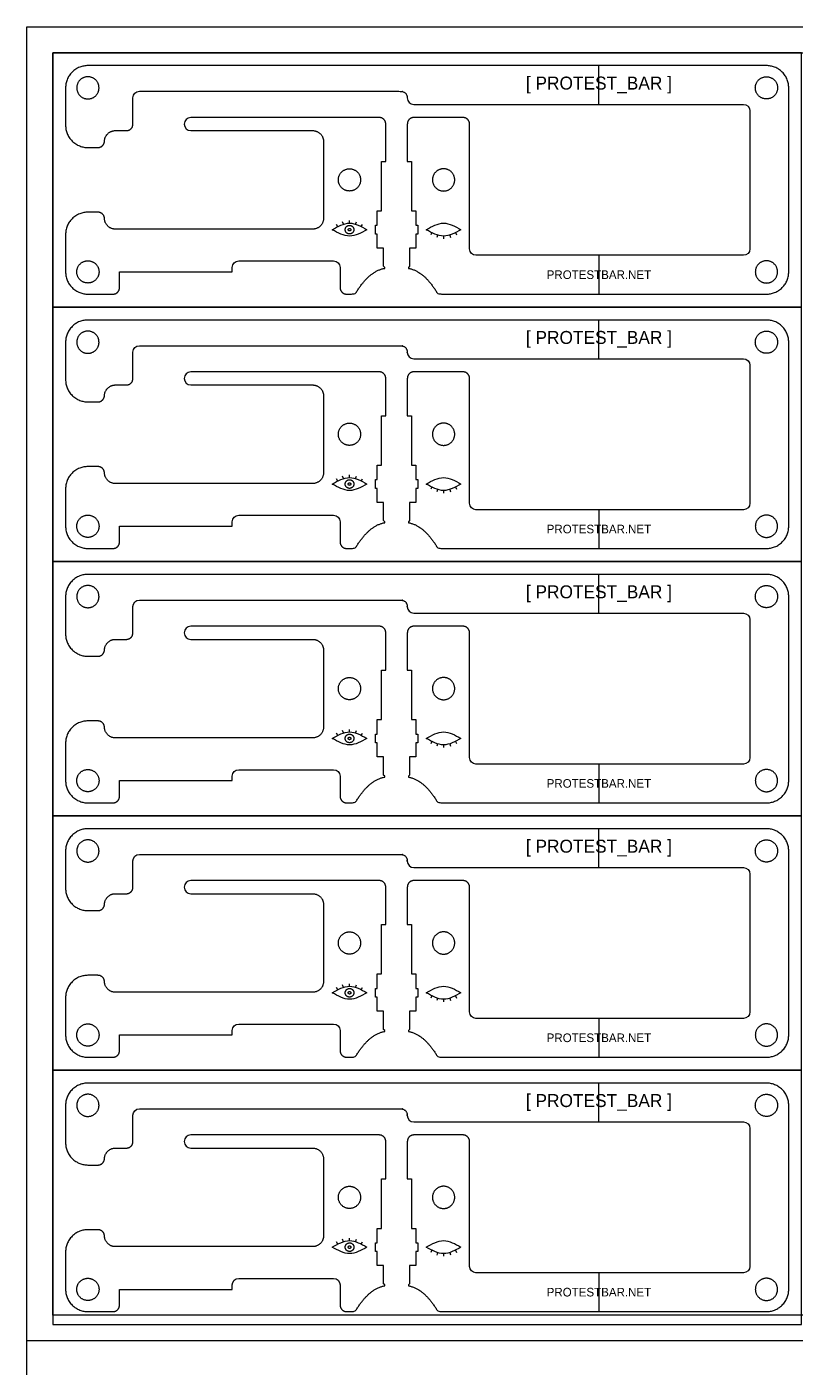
# Model space of a CAD drawing. Header units: millimetres. Extents: x 239 to 3341, y -97 to 676.
# Drawn here: x 2121.4 to 2299.5, y 201.9 to 512.8 of the extents above; entities that cross this region are included whole.
import ezdxf

# ---------------------------------------------------------------- set-up
doc = ezdxf.new("R2010")
doc.units = ezdxf.units.MM
doc.layers.add('Default', color=7, linetype='Continuous')
doc.layers.add('ESP', color=7, linetype='Continuous')

msp = doc.modelspace()

# ---------------------------------------------------------------- linework, layer by layer
at = {"color": 3}
for p, q in [((2193.44, 466.44), (2193.17, 466.97)), ((2194.76, 467.01), (2194.57, 467.57)), ((2196.17, 467.26), (2196.17, 467.85)), ((2197.58, 467.01), (2197.77, 467.58)), ((2198.91, 466.45), (2199.18, 466.98)), ((2215.26, 465.06), (2215, 464.53)), ((2216.59, 464.5), (2216.41, 463.93)), ((2218, 464.25), (2218, 463.66)), ((2219.41, 464.5), (2219.6, 463.94)), ((2220.74, 465.07), (2221.01, 464.54)), ((2193.44, 407.44), (2193.17, 407.97)), ((2194.76, 408.01), (2194.57, 408.57)), ((2196.17, 408.26), (2196.17, 408.85)), ((2197.58, 408.01), (2197.77, 408.58)), ((2198.91, 407.45), (2199.18, 407.98)), ((2215.26, 406.06), (2215, 405.53)), ((2216.59, 405.5), (2216.41, 404.93)), ((2218, 405.25), (2218, 404.66)), ((2219.41, 405.5), (2219.6, 404.94)), ((2220.74, 406.07), (2221.01, 405.54)), ((2193.44, 348.44), (2193.17, 348.97)), ((2194.76, 349.01), (2194.57, 349.57)), ((2196.17, 349.26), (2196.17, 349.85)), ((2197.58, 349.01), (2197.77, 349.58)), ((2198.91, 348.45), (2199.18, 348.98)), ((2215.26, 347.06), (2215, 346.53)), ((2216.59, 346.5), (2216.41, 345.93)), ((2218, 346.25), (2218, 345.66)), ((2219.41, 346.5), (2219.6, 345.94)), ((2220.74, 347.07), (2221.01, 346.54)), ((2193.44, 289.44), (2193.17, 289.97)), ((2194.76, 290.01), (2194.57, 290.57)), ((2196.17, 290.26), (2196.17, 290.85)), ((2197.58, 290.01), (2197.77, 290.58)), ((2198.91, 289.45), (2199.18, 289.98)), ((2215.26, 288.06), (2215, 287.53)), ((2216.59, 287.5), (2216.41, 286.93)), ((2218, 287.25), (2218, 286.66)), ((2219.41, 287.5), (2219.6, 286.94)), ((2220.74, 288.07), (2221.01, 287.54)), ((2193.44, 230.44), (2193.17, 230.97)), ((2194.76, 231.01), (2194.57, 231.57)), ((2196.17, 231.26), (2196.17, 231.85)), ((2197.58, 231.01), (2197.77, 231.58)), ((2198.91, 230.45), (2199.18, 230.98)), ((2215.26, 229.06), (2215, 228.53)), ((2216.59, 228.5), (2216.41, 227.93)), ((2218, 228.25), (2218, 227.66)), ((2219.41, 228.5), (2219.6, 227.94)), ((2220.74, 229.07), (2221.01, 228.54))]:
    msp.add_line(p, q, dxfattribs=at)
for points in [[(2192.17, 465.75), (2193.51, 466.51), (2196.18, 468.01), (2198.86, 466.51), (2200.2, 465.75)], [(2213.98, 465.75), (2215.32, 466.51), (2217.99, 468.01), (2220.67, 466.51), (2222, 465.75)], [(2200.2, 465.75), (2198.86, 465), (2196.18, 463.5), (2193.51, 465), (2192.17, 465.75)], [(2222, 465.75), (2220.67, 465), (2217.99, 463.5), (2215.32, 465), (2213.98, 465.75)], [(2192.17, 406.75), (2193.51, 407.51), (2196.18, 409.01), (2198.86, 407.51), (2200.2, 406.75)], [(2213.98, 406.75), (2215.32, 407.51), (2217.99, 409.01), (2220.67, 407.51), (2222, 406.75)], [(2200.2, 406.75), (2198.86, 406), (2196.18, 404.5), (2193.51, 406), (2192.17, 406.75)], [(2222, 406.75), (2220.67, 406), (2217.99, 404.5), (2215.32, 406), (2213.98, 406.75)], [(2192.17, 347.75), (2193.51, 348.51), (2196.18, 350.01), (2198.86, 348.51), (2200.2, 347.75)], [(2213.98, 347.75), (2215.32, 348.51), (2217.99, 350.01), (2220.67, 348.51), (2222, 347.75)], [(2200.2, 347.75), (2198.86, 347), (2196.18, 345.5), (2193.51, 347), (2192.17, 347.75)], [(2222, 347.75), (2220.67, 347), (2217.99, 345.5), (2215.32, 347), (2213.98, 347.75)], [(2192.17, 288.75), (2193.51, 289.51), (2196.18, 291.01), (2198.86, 289.51), (2200.2, 288.75)], [(2213.98, 288.75), (2215.32, 289.51), (2217.99, 291.01), (2220.67, 289.51), (2222, 288.75)], [(2200.2, 288.75), (2198.86, 288), (2196.18, 286.5), (2193.51, 288), (2192.17, 288.75)], [(2222, 288.75), (2220.67, 288), (2217.99, 286.5), (2215.32, 288), (2213.98, 288.75)], [(2192.17, 229.75), (2193.51, 230.51), (2196.18, 232.01), (2198.86, 230.51), (2200.2, 229.75)], [(2213.98, 229.75), (2215.32, 230.51), (2217.99, 232.01), (2220.67, 230.51), (2222, 229.75)], [(2200.2, 229.75), (2198.86, 229), (2196.18, 227.5), (2193.51, 229), (2192.17, 229.75)], [(2222, 229.75), (2220.67, 229), (2217.99, 227.5), (2215.32, 229), (2213.98, 229.75)]]:
    msp.add_open_spline(points, degree=3, dxfattribs=at)
for points, knots in [([(2197.18, 465.75), (2197.18, 466.75), (2196.18, 466.75), (2195.18, 466.75), (2195.18, 465.75), (2195.18, 464.75), (2196.18, 464.75), (2197.18, 464.75), (2197.18, 465.75)], [0, 0, 0, 1.570796, 1.570796, 3.141593, 3.141593, 4.712389, 4.712389, 6.283185, 6.283185, 6.283185]), ([(2196.48, 465.75), (2196.48, 466.05), (2196.18, 466.05), (2195.88, 466.05), (2195.88, 465.75), (2195.88, 465.45), (2196.18, 465.45), (2196.48, 465.45), (2196.48, 465.75)], [0, 0, 0, 0.471239, 0.471239, 0.942478, 0.942478, 1.413717, 1.413717, 1.884956, 1.884956, 1.884956]), ([(2197.18, 406.75), (2197.18, 407.75), (2196.18, 407.75), (2195.18, 407.75), (2195.18, 406.75), (2195.18, 405.75), (2196.18, 405.75), (2197.18, 405.75), (2197.18, 406.75)], [0, 0, 0, 1.570796, 1.570796, 3.141593, 3.141593, 4.712389, 4.712389, 6.283185, 6.283185, 6.283185]), ([(2196.48, 406.75), (2196.48, 407.05), (2196.18, 407.05), (2195.88, 407.05), (2195.88, 406.75), (2195.88, 406.45), (2196.18, 406.45), (2196.48, 406.45), (2196.48, 406.75)], [0, 0, 0, 0.471239, 0.471239, 0.942478, 0.942478, 1.413717, 1.413717, 1.884956, 1.884956, 1.884956]), ([(2197.18, 347.75), (2197.18, 348.75), (2196.18, 348.75), (2195.18, 348.75), (2195.18, 347.75), (2195.18, 346.75), (2196.18, 346.75), (2197.18, 346.75), (2197.18, 347.75)], [0, 0, 0, 1.570796, 1.570796, 3.141593, 3.141593, 4.712389, 4.712389, 6.283185, 6.283185, 6.283185]), ([(2196.48, 347.75), (2196.48, 348.05), (2196.18, 348.05), (2195.88, 348.05), (2195.88, 347.75), (2195.88, 347.45), (2196.18, 347.45), (2196.48, 347.45), (2196.48, 347.75)], [0, 0, 0, 0.471239, 0.471239, 0.942478, 0.942478, 1.413717, 1.413717, 1.884956, 1.884956, 1.884956]), ([(2197.18, 288.75), (2197.18, 289.75), (2196.18, 289.75), (2195.18, 289.75), (2195.18, 288.75), (2195.18, 287.75), (2196.18, 287.75), (2197.18, 287.75), (2197.18, 288.75)], [0, 0, 0, 1.570796, 1.570796, 3.141593, 3.141593, 4.712389, 4.712389, 6.283185, 6.283185, 6.283185]), ([(2196.48, 288.75), (2196.48, 289.05), (2196.18, 289.05), (2195.88, 289.05), (2195.88, 288.75), (2195.88, 288.45), (2196.18, 288.45), (2196.48, 288.45), (2196.48, 288.75)], [0, 0, 0, 0.471239, 0.471239, 0.942478, 0.942478, 1.413717, 1.413717, 1.884956, 1.884956, 1.884956]), ([(2197.18, 229.75), (2197.18, 230.75), (2196.18, 230.75), (2195.18, 230.75), (2195.18, 229.75), (2195.18, 228.75), (2196.18, 228.75), (2197.18, 228.75), (2197.18, 229.75)], [0, 0, 0, 1.570796, 1.570796, 3.141593, 3.141593, 4.712389, 4.712389, 6.283185, 6.283185, 6.283185]), ([(2196.48, 229.75), (2196.48, 230.05), (2196.18, 230.05), (2195.88, 230.05), (2195.88, 229.75), (2195.88, 229.45), (2196.18, 229.45), (2196.48, 229.45), (2196.48, 229.75)], [0, 0, 0, 0.471239, 0.471239, 0.942478, 0.942478, 1.413717, 1.413717, 1.884956, 1.884956, 1.884956])]:
    msp.add_rational_spline(points, [1, 0.707106781187, 1, 0.707106781187, 1, 0.707106781187, 1, 0.707106781187, 1], degree=2, knots=knots, dxfattribs=at)
at = {"layer": 'Default', "color": 5}
for p, q in [((2157.86, 490.27), (2157.86, 490.23)), ((2157.86, 431.27), (2157.86, 431.23)), ((2157.86, 372.27), (2157.86, 372.23)), ((2157.86, 313.27), (2157.86, 313.23)), ((2157.86, 254.27), (2157.86, 254.23))]:
    msp.add_line(p, q, dxfattribs=at)
at = {"layer": 'Default', "color": 1}
for points in [[(2132.94, 498.65), (2132.94, 501.22), (2135.52, 501.22), (2138.1, 501.22), (2138.1, 498.65), (2138.1, 496.07), (2135.52, 496.07), (2132.94, 496.07), (2132.94, 498.65)], [(2295.42, 498.65), (2295.42, 501.22), (2292.84, 501.22), (2290.26, 501.22), (2290.26, 498.65), (2290.26, 496.07), (2292.84, 496.07), (2295.42, 496.07), (2295.42, 498.65)], [(2193.59, 477.3), (2193.59, 474.72), (2196.17, 474.72), (2198.75, 474.72), (2198.75, 477.3), (2198.75, 479.88), (2196.17, 479.88), (2193.59, 479.88), (2193.59, 477.3)], [(2220.57, 477.3), (2220.57, 474.72), (2217.99, 474.72), (2215.41, 474.72), (2215.41, 477.3), (2215.41, 479.88), (2217.99, 479.88), (2220.57, 479.88), (2220.57, 477.3)], [(2132.94, 455.96), (2132.94, 453.38), (2135.52, 453.38), (2138.1, 453.38), (2138.1, 455.96), (2138.1, 458.54), (2135.52, 458.54), (2132.94, 458.54), (2132.94, 455.96)], [(2295.42, 455.96), (2295.42, 453.38), (2292.84, 453.38), (2290.26, 453.38), (2290.26, 455.96), (2290.26, 458.54), (2292.84, 458.54), (2295.42, 458.54), (2295.42, 455.96)], [(2132.94, 439.65), (2132.94, 442.22), (2135.52, 442.22), (2138.1, 442.22), (2138.1, 439.65), (2138.1, 437.07), (2135.52, 437.07), (2132.94, 437.07), (2132.94, 439.65)], [(2295.42, 439.65), (2295.42, 442.22), (2292.84, 442.22), (2290.26, 442.22), (2290.26, 439.65), (2290.26, 437.07), (2292.84, 437.07), (2295.42, 437.07), (2295.42, 439.65)], [(2193.59, 418.3), (2193.59, 415.72), (2196.17, 415.72), (2198.75, 415.72), (2198.75, 418.3), (2198.75, 420.88), (2196.17, 420.88), (2193.59, 420.88), (2193.59, 418.3)], [(2220.57, 418.3), (2220.57, 415.72), (2217.99, 415.72), (2215.41, 415.72), (2215.41, 418.3), (2215.41, 420.88), (2217.99, 420.88), (2220.57, 420.88), (2220.57, 418.3)], [(2132.94, 396.96), (2132.94, 394.38), (2135.52, 394.38), (2138.1, 394.38), (2138.1, 396.96), (2138.1, 399.54), (2135.52, 399.54), (2132.94, 399.54), (2132.94, 396.96)], [(2295.42, 396.96), (2295.42, 394.38), (2292.84, 394.38), (2290.26, 394.38), (2290.26, 396.96), (2290.26, 399.54), (2292.84, 399.54), (2295.42, 399.54), (2295.42, 396.96)], [(2132.94, 380.65), (2132.94, 383.22), (2135.52, 383.22), (2138.1, 383.22), (2138.1, 380.65), (2138.1, 378.07), (2135.52, 378.07), (2132.94, 378.07), (2132.94, 380.65)], [(2295.42, 380.65), (2295.42, 383.22), (2292.84, 383.22), (2290.26, 383.22), (2290.26, 380.65), (2290.26, 378.07), (2292.84, 378.07), (2295.42, 378.07), (2295.42, 380.65)], [(2193.59, 359.3), (2193.59, 356.72), (2196.17, 356.72), (2198.75, 356.72), (2198.75, 359.3), (2198.75, 361.88), (2196.17, 361.88), (2193.59, 361.88), (2193.59, 359.3)], [(2220.57, 359.3), (2220.57, 356.72), (2217.99, 356.72), (2215.41, 356.72), (2215.41, 359.3), (2215.41, 361.88), (2217.99, 361.88), (2220.57, 361.88), (2220.57, 359.3)], [(2132.94, 337.96), (2132.94, 335.38), (2135.52, 335.38), (2138.1, 335.38), (2138.1, 337.96), (2138.1, 340.54), (2135.52, 340.54), (2132.94, 340.54), (2132.94, 337.96)], [(2295.42, 337.96), (2295.42, 335.38), (2292.84, 335.38), (2290.26, 335.38), (2290.26, 337.96), (2290.26, 340.54), (2292.84, 340.54), (2295.42, 340.54), (2295.42, 337.96)], [(2132.94, 321.65), (2132.94, 324.22), (2135.52, 324.22), (2138.1, 324.22), (2138.1, 321.65), (2138.1, 319.07), (2135.52, 319.07), (2132.94, 319.07), (2132.94, 321.65)], [(2295.42, 321.65), (2295.42, 324.22), (2292.84, 324.22), (2290.26, 324.22), (2290.26, 321.65), (2290.26, 319.07), (2292.84, 319.07), (2295.42, 319.07), (2295.42, 321.65)], [(2193.59, 300.3), (2193.59, 297.72), (2196.17, 297.72), (2198.75, 297.72), (2198.75, 300.3), (2198.75, 302.88), (2196.17, 302.88), (2193.59, 302.88), (2193.59, 300.3)], [(2220.57, 300.3), (2220.57, 297.72), (2217.99, 297.72), (2215.41, 297.72), (2215.41, 300.3), (2215.41, 302.88), (2217.99, 302.88), (2220.57, 302.88), (2220.57, 300.3)], [(2132.94, 278.96), (2132.94, 276.38), (2135.52, 276.38), (2138.1, 276.38), (2138.1, 278.96), (2138.1, 281.54), (2135.52, 281.54), (2132.94, 281.54), (2132.94, 278.96)], [(2295.42, 278.96), (2295.42, 276.38), (2292.84, 276.38), (2290.26, 276.38), (2290.26, 278.96), (2290.26, 281.54), (2292.84, 281.54), (2295.42, 281.54), (2295.42, 278.96)], [(2132.94, 262.65), (2132.94, 265.22), (2135.52, 265.22), (2138.1, 265.22), (2138.1, 262.65), (2138.1, 260.07), (2135.52, 260.07), (2132.94, 260.07), (2132.94, 262.65)], [(2295.42, 262.65), (2295.42, 265.22), (2292.84, 265.22), (2290.26, 265.22), (2290.26, 262.65), (2290.26, 260.07), (2292.84, 260.07), (2295.42, 260.07), (2295.42, 262.65)], [(2193.59, 241.3), (2193.59, 238.72), (2196.17, 238.72), (2198.75, 238.72), (2198.75, 241.3), (2198.75, 243.88), (2196.17, 243.88), (2193.59, 243.88), (2193.59, 241.3)], [(2220.57, 241.3), (2220.57, 238.72), (2217.99, 238.72), (2215.41, 238.72), (2215.41, 241.3), (2215.41, 243.88), (2217.99, 243.88), (2220.57, 243.88), (2220.57, 241.3)], [(2132.94, 219.96), (2132.94, 217.38), (2135.52, 217.38), (2138.1, 217.38), (2138.1, 219.96), (2138.1, 222.54), (2135.52, 222.54), (2132.94, 222.54), (2132.94, 219.96)], [(2295.42, 219.96), (2295.42, 217.38), (2292.84, 217.38), (2290.26, 217.38), (2290.26, 219.96), (2290.26, 222.54), (2292.84, 222.54), (2295.42, 222.54), (2295.42, 219.96)]]:
    msp.add_rational_spline(points, [1, 0.707106781187, 1, 0.707106781187, 1, 0.707106781187, 1, 0.707106781187, 1], degree=2, knots=[0, 0, 0, 4.052164, 4.052164, 8.104327, 8.104327, 12.156491, 12.156491, 16.208655, 16.208655, 16.208655], dxfattribs=at)
at = {"layer": 'ESP'}
for p, q in [((2254, 494.8), (2254, 503.8)), ((2254, 459.8), (2254, 450.8)), ((2254, 435.8), (2254, 444.8)), ((2254, 400.8), (2254, 391.8)), ((2254, 376.8), (2254, 385.8)), ((2254, 341.8), (2254, 332.8)), ((2254, 317.8), (2254, 326.8)), ((2254, 282.8), (2254, 273.8)), ((2254, 258.8), (2254, 267.8)), ((2254, 223.8), (2254, 214.8))]:
    msp.add_line(p, q, dxfattribs=at)
at = {"layer": 'ESP', "color": 5}
for p, q in [((2130.36, 498.65), (2130.36, 489.96)), ((2298, 455.96), (2298, 498.65)), ((2222.5, 491.77), (2211.08, 491.77)), ((2190.16, 486.19), (2190.16, 468.41)), ((2135.52, 484.8), (2137.86, 484.8)), ((2137.86, 469.8), (2135.52, 469.8)), ((2130.36, 464.65), (2130.36, 455.96)), ((2187.62, 465.87), (2141.9, 465.87)), ((2135.52, 450.8), (2141.35, 450.8)), ((2195.5, 450.8), (2196.16, 450.8)), ((2130.36, 439.65), (2130.36, 430.96)), ((2298, 396.96), (2298, 439.65)), ((2222.5, 432.77), (2211.08, 432.77)), ((2190.16, 427.19), (2190.16, 409.41)), ((2135.52, 425.8), (2137.86, 425.8)), ((2137.86, 410.8), (2135.52, 410.8)), ((2130.36, 405.65), (2130.36, 396.96)), ((2187.62, 406.87), (2141.9, 406.87)), ((2135.52, 391.8), (2141.35, 391.8)), ((2195.5, 391.8), (2196.16, 391.8)), ((2130.36, 380.65), (2130.36, 371.96)), ((2298, 337.96), (2298, 380.65)), ((2222.5, 373.77), (2211.08, 373.77)), ((2190.16, 368.19), (2190.16, 350.41)), ((2135.52, 366.8), (2137.86, 366.8)), ((2137.86, 351.8), (2135.52, 351.8)), ((2130.36, 346.65), (2130.36, 337.96)), ((2187.62, 347.87), (2141.9, 347.87)), ((2135.52, 332.8), (2141.35, 332.8)), ((2195.5, 332.8), (2196.16, 332.8)), ((2130.36, 321.65), (2130.36, 312.96)), ((2298, 278.96), (2298, 321.65)), ((2222.5, 314.77), (2211.08, 314.77)), ((2135.52, 307.8), (2137.86, 307.8)), ((2190.16, 309.19), (2190.16, 291.41)), ((2137.86, 292.8), (2135.52, 292.8)), ((2130.36, 287.65), (2130.36, 278.96)), ((2187.62, 288.87), (2141.9, 288.87)), ((2135.52, 273.8), (2141.35, 273.8)), ((2195.5, 273.8), (2196.16, 273.8)), ((2130.36, 262.65), (2130.36, 253.96)), ((2298, 219.96), (2298, 262.65)), ((2222.5, 255.77), (2211.08, 255.77)), ((2135.52, 248.8), (2137.86, 248.8)), ((2190.16, 250.19), (2190.16, 232.41)), ((2137.86, 233.8), (2135.52, 233.8)), ((2130.36, 228.65), (2130.36, 219.96)), ((2187.62, 229.87), (2141.9, 229.87)), ((2135.52, 214.8), (2141.35, 214.8)), ((2195.5, 214.8), (2196.16, 214.8))]:
    msp.add_line(p, q, dxfattribs=at)
at = {"layer": 'ESP'}
for points in [[(2121.36, 512.8), (3340.56, 512.8), (3340.56, -96.8), (2121.36, -96.8)], [(2121.36, 512.8), (2730.96, 512.8), (2730.96, 208), (2121.36, 208)], [(2127.36, 506.8), (2724.96, 506.8), (2724.96, 214), (2127.36, 214)], [(2127.36, 447.8), (2301, 447.8), (2301, 506.8), (2127.36, 506.8)], [(2127.36, 388.8), (2301, 388.8), (2301, 447.8), (2127.36, 447.8)], [(2127.36, 329.8), (2301, 329.8), (2301, 388.8), (2127.36, 388.8)], [(2127.36, 270.8), (2301, 270.8), (2301, 329.8), (2127.36, 329.8)], [(2127.36, 211.8), (2301, 211.8), (2301, 270.8), (2127.36, 270.8)]]:
    msp.add_lwpolyline(points, close=True, dxfattribs=at)
at = {"layer": 'ESP', "color": 5}
for points in [[(2292.84, 503.8), (2254, 503.8), (2135.52, 503.8)], [(2145.96, 490.23), (2145.96, 493.3), (2145.96, 496.34)], [(2211.08, 494.8), (2224, 494.8), (2254, 494.8), (2287.5, 494.8)], [(2289, 493.3), (2289, 461.3)], [(2204.34, 456.78), (2204.34, 457), (2204.08, 457.26), (2204.08, 461.5), (2202.58, 461.5), (2202.58, 464.74), (2202.18, 464.74), (2202.18, 466.77), (2202.58, 466.77), (2202.58, 470.11), (2203.58, 470.11), (2203.58, 481.6), (2204.58, 481.6), (2204.58, 490.27)], [(2209.58, 490.27), (2209.58, 481.6), (2210.58, 481.6), (2210.58, 470.11), (2211.58, 470.11), (2211.58, 466.77), (2211.98, 466.77), (2211.98, 464.74), (2211.58, 464.74), (2211.58, 461.5), (2210.08, 461.5), (2210.08, 457.26), (2209.82, 457), (2209.82, 456.78)], [(2224, 461.3), (2224, 490.27)], [(2170.5, 458.5), (2192.5, 458.5)], [(2287.5, 459.8), (2254, 459.8), (2225.5, 459.8)], [(2142.85, 452.3), (2142.85, 452.71), (2142.85, 455.96), (2169, 455.96), (2169, 457)], [(2194, 457), (2194, 455.96), (2194, 453.11), (2194, 452.3)], [(2218, 450.8), (2254, 450.8), (2292.84, 450.8)], [(2292.84, 444.8), (2254, 444.8), (2135.52, 444.8)], [(2145.96, 431.23), (2145.96, 434.3), (2145.96, 437.34)], [(2211.08, 435.8), (2224, 435.8), (2254, 435.8), (2287.5, 435.8)], [(2289, 434.3), (2289, 402.3)], [(2204.34, 397.78), (2204.34, 398), (2204.08, 398.26), (2204.08, 402.5), (2202.58, 402.5), (2202.58, 405.74), (2202.18, 405.74), (2202.18, 407.77), (2202.58, 407.77), (2202.58, 411.11), (2203.58, 411.11), (2203.58, 422.6), (2204.58, 422.6), (2204.58, 431.27)], [(2209.58, 431.27), (2209.58, 422.6), (2210.58, 422.6), (2210.58, 411.11), (2211.58, 411.11), (2211.58, 407.77), (2211.98, 407.77), (2211.98, 405.74), (2211.58, 405.74), (2211.58, 402.5), (2210.08, 402.5), (2210.08, 398.26), (2209.82, 398), (2209.82, 397.78)], [(2224, 402.3), (2224, 431.27)], [(2142.85, 393.3), (2142.85, 393.71), (2142.85, 396.96), (2169, 396.96), (2169, 398)], [(2170.5, 399.5), (2192.5, 399.5)], [(2194, 398), (2194, 396.96), (2194, 394.11), (2194, 393.3)], [(2287.5, 400.8), (2254, 400.8), (2225.5, 400.8)], [(2218, 391.8), (2254, 391.8), (2292.84, 391.8)], [(2292.84, 385.8), (2254, 385.8), (2135.52, 385.8)], [(2145.96, 372.23), (2145.96, 375.3), (2145.96, 378.34)], [(2211.08, 376.8), (2224, 376.8), (2254, 376.8), (2287.5, 376.8)], [(2289, 375.3), (2289, 343.3)], [(2204.34, 338.78), (2204.34, 339), (2204.08, 339.26), (2204.08, 343.5), (2202.58, 343.5), (2202.58, 346.74), (2202.18, 346.74), (2202.18, 348.77), (2202.58, 348.77), (2202.58, 352.11), (2203.58, 352.11), (2203.58, 363.6), (2204.58, 363.6), (2204.58, 372.27)], [(2209.58, 372.27), (2209.58, 363.6), (2210.58, 363.6), (2210.58, 352.11), (2211.58, 352.11), (2211.58, 348.77), (2211.98, 348.77), (2211.98, 346.74), (2211.58, 346.74), (2211.58, 343.5), (2210.08, 343.5), (2210.08, 339.26), (2209.82, 339), (2209.82, 338.78)], [(2224, 343.3), (2224, 372.27)], [(2142.85, 334.3), (2142.85, 334.71), (2142.85, 337.96), (2169, 337.96), (2169, 339)], [(2170.5, 340.5), (2192.5, 340.5)], [(2194, 339), (2194, 337.96), (2194, 335.11), (2194, 334.3)], [(2287.5, 341.8), (2254, 341.8), (2225.5, 341.8)], [(2218, 332.8), (2254, 332.8), (2292.84, 332.8)], [(2292.84, 326.8), (2254, 326.8), (2135.52, 326.8)], [(2145.96, 313.23), (2145.96, 316.3), (2145.96, 319.34)], [(2211.08, 317.8), (2224, 317.8), (2254, 317.8), (2287.5, 317.8)], [(2289, 316.3), (2289, 284.3)], [(2204.34, 279.78), (2204.34, 280), (2204.08, 280.26), (2204.08, 284.5), (2202.58, 284.5), (2202.58, 287.74), (2202.18, 287.74), (2202.18, 289.77), (2202.58, 289.77), (2202.58, 293.11), (2203.58, 293.11), (2203.58, 304.6), (2204.58, 304.6), (2204.58, 313.27)], [(2209.58, 313.27), (2209.58, 304.6), (2210.58, 304.6), (2210.58, 293.11), (2211.58, 293.11), (2211.58, 289.77), (2211.98, 289.77), (2211.98, 287.74), (2211.58, 287.74), (2211.58, 284.5), (2210.08, 284.5), (2210.08, 280.26), (2209.82, 280), (2209.82, 279.78)], [(2224, 284.3), (2224, 313.27)], [(2142.85, 275.3), (2142.85, 275.71), (2142.85, 278.96), (2169, 278.96), (2169, 280)], [(2170.5, 281.5), (2192.5, 281.5)], [(2194, 280), (2194, 278.96), (2194, 276.11), (2194, 275.3)], [(2287.5, 282.8), (2254, 282.8), (2225.5, 282.8)], [(2218, 273.8), (2254, 273.8), (2292.84, 273.8)], [(2292.84, 267.8), (2254, 267.8), (2135.52, 267.8)], [(2145.96, 254.23), (2145.96, 257.3), (2145.96, 260.34)], [(2211.08, 258.8), (2224, 258.8), (2254, 258.8), (2287.5, 258.8)], [(2289, 257.3), (2289, 225.3)], [(2204.34, 220.78), (2204.34, 221), (2204.08, 221.26), (2204.08, 225.5), (2202.58, 225.5), (2202.58, 228.74), (2202.18, 228.74), (2202.18, 230.77), (2202.58, 230.77), (2202.58, 234.11), (2203.58, 234.11), (2203.58, 245.6), (2204.58, 245.6), (2204.58, 254.27)], [(2209.58, 254.27), (2209.58, 245.6), (2210.58, 245.6), (2210.58, 234.11), (2211.58, 234.11), (2211.58, 230.77), (2211.98, 230.77), (2211.98, 228.74), (2211.58, 228.74), (2211.58, 225.5), (2210.08, 225.5), (2210.08, 221.26), (2209.82, 221), (2209.82, 220.78)], [(2224, 225.3), (2224, 254.27)], [(2142.85, 216.3), (2142.85, 216.71), (2142.85, 219.96), (2169, 219.96), (2169, 221)], [(2170.5, 222.5), (2192.5, 222.5)], [(2194, 221), (2194, 219.96), (2194, 217.11), (2194, 216.3)], [(2287.5, 223.8), (2254, 223.8), (2225.5, 223.8)], [(2218, 214.8), (2254, 214.8), (2292.84, 214.8)]]:
    msp.add_lwpolyline(points, dxfattribs=at)
for points in [[(2209.58, 496.3), (2209.58, 496.34)], [(2209.58, 437.3), (2209.58, 437.34)], [(2209.58, 378.3), (2209.58, 378.34)], [(2209.58, 319.3), (2209.58, 319.34)], [(2209.58, 260.3), (2209.58, 260.34)]]:
    msp.add_lwpolyline(points, close=True, dxfattribs=at)
at = {"layer": 'ESP', "color": 5, "extrusion": (0, 0, -1)}
for centre, start, end in [((-2147.46, 496.34), 360, 90), ((-2287.5, 493.3), 90, 180), ((-2225.5, 461.3), 270, 0), ((-2287.5, 461.3), 180, 270), ((-2170.5, 457), 0, 90), ((-2192.5, 457), 90, 180), ((-2147.46, 437.34), 360, 90), ((-2287.5, 434.3), 90, 180), ((-2225.5, 402.3), 270, 0), ((-2287.5, 402.3), 180, 270), ((-2170.5, 398), 0, 90), ((-2192.5, 398), 90, 180), ((-2147.46, 378.34), 360, 90), ((-2287.5, 375.3), 90, 180), ((-2225.5, 343.3), 270, 0), ((-2287.5, 343.3), 180, 270), ((-2170.5, 339), 0, 90), ((-2192.5, 339), 90, 180), ((-2147.46, 319.34), 360, 90), ((-2287.5, 316.3), 90, 180), ((-2225.5, 284.3), 270, 0), ((-2287.5, 284.3), 180, 270), ((-2170.5, 280), 0, 90), ((-2192.5, 280), 90, 180), ((-2147.46, 260.34), 360, 90), ((-2287.5, 257.3), 90, 180), ((-2225.5, 225.3), 270, 0), ((-2287.5, 225.3), 180, 270), ((-2170.5, 221), 0, 90), ((-2192.5, 221), 90, 180)]:
    msp.add_arc(centre, 1.5, start, end, dxfattribs=at)
at = {"layer": 'ESP', "color": 5}
for centre, radius, start, end in [((2211.08, 496.3), 1.5, 180, 270), ((2159.36, 490.25), 1.52, 90, 270), ((2196.16, 461.26), 10.45, 270, 275.0479), ((2197, 451.76), 0.914, 275.0479, 328.5465), ((2217.16, 451.76), 0.914, 211.4535, 264.953), ((2218, 461.26), 10.45, 264.953, 270), ((2211.08, 437.3), 1.5, 180, 270), ((2159.36, 431.25), 1.52, 90, 270), ((2196.16, 402.26), 10.45, 270, 275.0479), ((2197, 392.76), 0.914, 275.0479, 328.5465), ((2217.16, 392.76), 0.914, 211.4535, 264.953), ((2218, 402.26), 10.45, 264.953, 270), ((2211.08, 378.3), 1.5, 180, 270), ((2159.36, 372.25), 1.52, 90, 270), ((2196.16, 343.26), 10.45, 270, 275.0479), ((2197, 333.76), 0.914, 275.0479, 328.5465), ((2217.16, 333.76), 0.914, 211.4535, 264.953), ((2218, 343.26), 10.45, 264.953, 270), ((2211.08, 319.3), 1.5, 180, 270), ((2159.36, 313.25), 1.52, 90, 270), ((2196.16, 284.26), 10.45, 270, 275.0479), ((2197, 274.76), 0.914, 275.0479, 328.5465), ((2217.16, 274.76), 0.914, 211.4535, 264.953), ((2218, 284.26), 10.45, 264.953, 270), ((2211.08, 260.3), 1.5, 180, 270), ((2159.36, 254.25), 1.52, 90, 270), ((2196.16, 225.26), 10.45, 270, 275.0479), ((2197, 215.76), 0.914, 275.0479, 328.5465), ((2217.16, 215.76), 0.914, 211.4535, 264.953), ((2218, 225.26), 10.45, 264.953, 270)]:
    msp.add_arc(centre, radius, start, end, dxfattribs=at)
for points, weights in [([(2135.52, 503.8), (2130.36, 503.8), (2130.36, 498.65)], [1, 0.707106781187, 1]), ([(2298, 498.65), (2298, 503.8), (2292.84, 503.8)], [1, 0.707106781187, 1]), ([(2204.58, 490.27), (2204.58, 491.77), (2203.08, 491.77)], [1.00000237525, 0.707108460738, 1.00000237525]), ([(2211.08, 491.77), (2209.58, 491.77), (2209.58, 490.27)], [1, 0.707106781186, 1]), ([(2224, 490.27), (2224, 491.77), (2222.5, 491.77)], [1, 0.707106781186, 1]), ([(2130.36, 489.96), (2130.36, 484.8), (2135.52, 484.8)], [1, 0.707106781186, 1]), ([(2139.36, 486.26), (2139.43, 488.73), (2141.9, 488.73)], [1, 0.716668585461, 1]), ([(2144.46, 488.73), (2145.96, 488.73), (2145.96, 490.23)], [1, 0.707106781187, 1]), ([(2187.62, 488.73), (2190.16, 488.73), (2190.16, 486.19)], [1.00000237525, 0.707108460738, 1.00000237525]), ([(2137.86, 484.8), (2139.32, 484.8), (2139.36, 486.26)], [1, 0.716668585461, 1]), ([(2135.52, 469.8), (2130.36, 469.8), (2130.36, 464.65)], [1.00000237525, 0.707108460739, 1.00000237525]), ([(2139.36, 468.35), (2139.32, 469.8), (2137.86, 469.8)], [1.00000237525, 0.716670287724, 1.00000237525]), ([(2141.9, 465.87), (2139.43, 465.87), (2139.36, 468.35)], [1.00000237525, 0.716670287724, 1.00000237525]), ([(2190.16, 468.41), (2190.16, 465.87), (2187.62, 465.87)], [1.00000237525, 0.707108460738, 1.00000237525]), ([(2130.36, 455.96), (2130.36, 450.8), (2135.52, 450.8)], [1.00000237525, 0.707108460738, 1.00000237525]), ([(2197.78, 451.28), (2200.8, 456.21), (2204.34, 456.78)], [1.00000237525, 0.979066609271, 1.00000237525]), ([(2209.82, 456.78), (2213.36, 456.21), (2216.38, 451.28)], [1, 0.979064273689, 1]), ([(2292.84, 450.8), (2298, 450.8), (2298, 455.96)], [1, 0.707106781187, 1]), ([(2141.35, 450.8), (2142.85, 450.8), (2142.85, 452.3)], [1.00000237525, 0.707108460738, 1.00000237525]), ([(2194, 452.3), (2194, 450.8), (2195.5, 450.8)], [1, 0.707106781187, 1]), ([(2135.52, 444.8), (2130.36, 444.8), (2130.36, 439.65)], [1, 0.707106781187, 1]), ([(2298, 439.65), (2298, 444.8), (2292.84, 444.8)], [1, 0.707106781187, 1]), ([(2204.58, 431.27), (2204.58, 432.77), (2203.08, 432.77)], [1.00000237525, 0.707108460738, 1.00000237525]), ([(2211.08, 432.77), (2209.58, 432.77), (2209.58, 431.27)], [1, 0.707106781186, 1]), ([(2224, 431.27), (2224, 432.77), (2222.5, 432.77)], [1, 0.707106781186, 1]), ([(2130.36, 430.96), (2130.36, 425.8), (2135.52, 425.8)], [1, 0.707106781186, 1]), ([(2139.36, 427.26), (2139.43, 429.73), (2141.9, 429.73)], [1, 0.716668585461, 1]), ([(2144.46, 429.73), (2145.96, 429.73), (2145.96, 431.23)], [1, 0.707106781187, 1]), ([(2187.62, 429.73), (2190.16, 429.73), (2190.16, 427.19)], [1.00000237525, 0.707108460738, 1.00000237525]), ([(2137.86, 425.8), (2139.32, 425.8), (2139.36, 427.26)], [1, 0.716668585461, 1]), ([(2135.52, 410.8), (2130.36, 410.8), (2130.36, 405.65)], [1.00000237525, 0.707108460739, 1.00000237525]), ([(2139.36, 409.35), (2139.32, 410.8), (2137.86, 410.8)], [1.00000237525, 0.716670287724, 1.00000237525]), ([(2141.9, 406.87), (2139.43, 406.87), (2139.36, 409.35)], [1.00000237525, 0.716670287724, 1.00000237525]), ([(2190.16, 409.41), (2190.16, 406.87), (2187.62, 406.87)], [1.00000237525, 0.707108460738, 1.00000237525]), ([(2130.36, 396.96), (2130.36, 391.8), (2135.52, 391.8)], [1.00000237525, 0.707108460738, 1.00000237525]), ([(2197.78, 392.28), (2200.8, 397.21), (2204.34, 397.78)], [1.00000237525, 0.979066609271, 1.00000237525]), ([(2209.82, 397.78), (2213.36, 397.21), (2216.38, 392.28)], [1, 0.979064273689, 1]), ([(2292.84, 391.8), (2298, 391.8), (2298, 396.96)], [1, 0.707106781187, 1]), ([(2141.35, 391.8), (2142.85, 391.8), (2142.85, 393.3)], [1.00000237525, 0.707108460738, 1.00000237525]), ([(2194, 393.3), (2194, 391.8), (2195.5, 391.8)], [1, 0.707106781187, 1]), ([(2135.52, 385.8), (2130.36, 385.8), (2130.36, 380.65)], [1, 0.707106781187, 1]), ([(2298, 380.65), (2298, 385.8), (2292.84, 385.8)], [1, 0.707106781187, 1]), ([(2204.58, 372.27), (2204.58, 373.77), (2203.08, 373.77)], [1.00000237525, 0.707108460738, 1.00000237525]), ([(2211.08, 373.77), (2209.58, 373.77), (2209.58, 372.27)], [1, 0.707106781186, 1]), ([(2224, 372.27), (2224, 373.77), (2222.5, 373.77)], [1, 0.707106781186, 1]), ([(2130.36, 371.96), (2130.36, 366.8), (2135.52, 366.8)], [1, 0.707106781186, 1]), ([(2139.36, 368.26), (2139.43, 370.73), (2141.9, 370.73)], [1, 0.716668585461, 1]), ([(2144.46, 370.73), (2145.96, 370.73), (2145.96, 372.23)], [1, 0.707106781187, 1]), ([(2187.62, 370.73), (2190.16, 370.73), (2190.16, 368.19)], [1.00000237525, 0.707108460738, 1.00000237525]), ([(2137.86, 366.8), (2139.32, 366.8), (2139.36, 368.26)], [1, 0.716668585461, 1]), ([(2135.52, 351.8), (2130.36, 351.8), (2130.36, 346.65)], [1.00000237525, 0.707108460739, 1.00000237525]), ([(2139.36, 350.35), (2139.32, 351.8), (2137.86, 351.8)], [1.00000237525, 0.716670287724, 1.00000237525]), ([(2141.9, 347.87), (2139.43, 347.87), (2139.36, 350.35)], [1.00000237525, 0.716670287724, 1.00000237525]), ([(2190.16, 350.41), (2190.16, 347.87), (2187.62, 347.87)], [1.00000237525, 0.707108460738, 1.00000237525]), ([(2130.36, 337.96), (2130.36, 332.8), (2135.52, 332.8)], [1.00000237525, 0.707108460738, 1.00000237525]), ([(2197.78, 333.28), (2200.8, 338.21), (2204.34, 338.78)], [1.00000237525, 0.979066609271, 1.00000237525]), ([(2209.82, 338.78), (2213.36, 338.21), (2216.38, 333.28)], [1, 0.979064273689, 1]), ([(2292.84, 332.8), (2298, 332.8), (2298, 337.96)], [1, 0.707106781187, 1]), ([(2141.35, 332.8), (2142.85, 332.8), (2142.85, 334.3)], [1.00000237525, 0.707108460738, 1.00000237525]), ([(2194, 334.3), (2194, 332.8), (2195.5, 332.8)], [1, 0.707106781187, 1]), ([(2135.52, 326.8), (2130.36, 326.8), (2130.36, 321.65)], [1, 0.707106781187, 1]), ([(2298, 321.65), (2298, 326.8), (2292.84, 326.8)], [1, 0.707106781187, 1]), ([(2204.58, 313.27), (2204.58, 314.77), (2203.08, 314.77)], [1.00000237525, 0.707108460738, 1.00000237525]), ([(2211.08, 314.77), (2209.58, 314.77), (2209.58, 313.27)], [1, 0.707106781186, 1]), ([(2224, 313.27), (2224, 314.77), (2222.5, 314.77)], [1, 0.707106781186, 1]), ([(2130.36, 312.96), (2130.36, 307.8), (2135.52, 307.8)], [1, 0.707106781186, 1]), ([(2139.36, 309.26), (2139.43, 311.73), (2141.9, 311.73)], [1, 0.716668585461, 1]), ([(2144.46, 311.73), (2145.96, 311.73), (2145.96, 313.23)], [1, 0.707106781187, 1]), ([(2187.62, 311.73), (2190.16, 311.73), (2190.16, 309.19)], [1.00000237525, 0.707108460738, 1.00000237525]), ([(2137.86, 307.8), (2139.32, 307.8), (2139.36, 309.26)], [1, 0.716668585461, 1]), ([(2135.52, 292.8), (2130.36, 292.8), (2130.36, 287.65)], [1.00000237525, 0.707108460739, 1.00000237525]), ([(2139.36, 291.35), (2139.32, 292.8), (2137.86, 292.8)], [1.00000237525, 0.716670287724, 1.00000237525]), ([(2141.9, 288.87), (2139.43, 288.87), (2139.36, 291.35)], [1.00000237525, 0.716670287724, 1.00000237525]), ([(2190.16, 291.41), (2190.16, 288.87), (2187.62, 288.87)], [1.00000237525, 0.707108460738, 1.00000237525]), ([(2130.36, 278.96), (2130.36, 273.8), (2135.52, 273.8)], [1.00000237525, 0.707108460738, 1.00000237525]), ([(2197.78, 274.28), (2200.8, 279.21), (2204.34, 279.78)], [1.00000237525, 0.979066609271, 1.00000237525]), ([(2209.82, 279.78), (2213.36, 279.21), (2216.38, 274.28)], [1, 0.979064273689, 1]), ([(2292.84, 273.8), (2298, 273.8), (2298, 278.96)], [1, 0.707106781187, 1]), ([(2141.35, 273.8), (2142.85, 273.8), (2142.85, 275.3)], [1.00000237525, 0.707108460738, 1.00000237525]), ([(2194, 275.3), (2194, 273.8), (2195.5, 273.8)], [1, 0.707106781187, 1]), ([(2135.52, 267.8), (2130.36, 267.8), (2130.36, 262.65)], [1, 0.707106781187, 1]), ([(2298, 262.65), (2298, 267.8), (2292.84, 267.8)], [1, 0.707106781187, 1]), ([(2204.58, 254.27), (2204.58, 255.77), (2203.08, 255.77)], [1.00000237525, 0.707108460738, 1.00000237525]), ([(2211.08, 255.77), (2209.58, 255.77), (2209.58, 254.27)], [1, 0.707106781186, 1]), ([(2224, 254.27), (2224, 255.77), (2222.5, 255.77)], [1, 0.707106781186, 1]), ([(2130.36, 253.96), (2130.36, 248.8), (2135.52, 248.8)], [1, 0.707106781186, 1]), ([(2139.36, 250.26), (2139.43, 252.73), (2141.9, 252.73)], [1, 0.716668585461, 1]), ([(2144.46, 252.73), (2145.96, 252.73), (2145.96, 254.23)], [1, 0.707106781187, 1]), ([(2187.62, 252.73), (2190.16, 252.73), (2190.16, 250.19)], [1.00000237525, 0.707108460738, 1.00000237525]), ([(2137.86, 248.8), (2139.32, 248.8), (2139.36, 250.26)], [1, 0.716668585461, 1]), ([(2135.52, 233.8), (2130.36, 233.8), (2130.36, 228.65)], [1.00000237525, 0.707108460739, 1.00000237525]), ([(2139.36, 232.35), (2139.32, 233.8), (2137.86, 233.8)], [1.00000237525, 0.716670287724, 1.00000237525]), ([(2141.9, 229.87), (2139.43, 229.87), (2139.36, 232.35)], [1.00000237525, 0.716670287724, 1.00000237525]), ([(2190.16, 232.41), (2190.16, 229.87), (2187.62, 229.87)], [1.00000237525, 0.707108460738, 1.00000237525]), ([(2197.78, 215.28), (2200.8, 220.21), (2204.34, 220.78)], [1.00000237525, 0.979066609271, 1.00000237525]), ([(2209.82, 220.78), (2213.36, 220.21), (2216.38, 215.28)], [1, 0.979064273689, 1]), ([(2130.36, 219.96), (2130.36, 214.8), (2135.52, 214.8)], [1.00000237525, 0.707108460738, 1.00000237525]), ([(2292.84, 214.8), (2298, 214.8), (2298, 219.96)], [1, 0.707106781187, 1]), ([(2141.35, 214.8), (2142.85, 214.8), (2142.85, 216.3)], [1.00000237525, 0.707108460738, 1.00000237525]), ([(2194, 216.3), (2194, 214.8), (2195.5, 214.8)], [1, 0.707106781187, 1])]:
    msp.add_rational_spline(points, weights, degree=2, dxfattribs=at)
for points in [[(2147.46, 497.84), (2177.77, 497.84), (2208.08, 497.84), (2208.7, 497.84), (2209.14, 497.4), (2209.58, 496.96), (2209.58, 496.34)], [(2147.46, 438.84), (2177.77, 438.84), (2208.08, 438.84), (2208.7, 438.84), (2209.14, 438.4), (2209.58, 437.96), (2209.58, 437.34)], [(2147.46, 379.84), (2177.77, 379.84), (2208.08, 379.84), (2208.7, 379.84), (2209.14, 379.4), (2209.58, 378.96), (2209.58, 378.34)], [(2147.46, 320.84), (2177.77, 320.84), (2208.08, 320.84), (2208.7, 320.84), (2209.14, 320.4), (2209.58, 319.96), (2209.58, 319.34)], [(2147.46, 261.84), (2177.77, 261.84), (2208.08, 261.84), (2208.7, 261.84), (2209.14, 261.4), (2209.58, 260.96), (2209.58, 260.34)]]:
    msp.add_rational_spline(points, [1, 1, 1, 0.923879532511, 1, 0.923879532511, 1], degree=2, knots=[0, 0, 0, 1, 1, 1.785398, 1.785398, 2.570796, 2.570796, 2.570796], dxfattribs=at)
for points in [[(2203.08, 491.77), (2199.62, 491.77), (2196.16, 491.77), (2175.91, 491.77), (2159.36, 491.77)], [(2203.08, 432.77), (2199.62, 432.77), (2196.16, 432.77), (2175.91, 432.77), (2159.36, 432.77)], [(2203.08, 373.77), (2199.62, 373.77), (2196.16, 373.77), (2175.91, 373.77), (2159.36, 373.77)], [(2203.08, 314.77), (2199.62, 314.77), (2196.16, 314.77), (2175.91, 314.77), (2159.36, 314.77)], [(2203.08, 255.77), (2199.62, 255.77), (2196.16, 255.77), (2175.91, 255.77), (2159.36, 255.77)]]:
    msp.add_open_spline(points, degree=2, knots=[306.178859, 306.178859, 306.178859, 313.096285, 313.096285, 353.601285, 353.601285, 353.601285], dxfattribs=at)
for points in [[(2141.9, 488.73), (2143.28, 488.73), (2144.46, 488.73)], [(2159.36, 488.73), (2171.64, 488.73), (2187.62, 488.73)], [(2141.9, 429.73), (2143.28, 429.73), (2144.46, 429.73)], [(2159.36, 429.73), (2171.64, 429.73), (2187.62, 429.73)], [(2141.9, 370.73), (2143.28, 370.73), (2144.46, 370.73)], [(2159.36, 370.73), (2171.64, 370.73), (2187.62, 370.73)], [(2141.9, 311.73), (2143.28, 311.73), (2144.46, 311.73)], [(2159.36, 311.73), (2171.64, 311.73), (2187.62, 311.73)], [(2141.9, 252.73), (2143.28, 252.73), (2144.46, 252.73)], [(2159.36, 252.73), (2171.64, 252.73), (2187.62, 252.73)]]:
    msp.add_open_spline(points, degree=2, dxfattribs=at)

# ---------------------------------------------------------------- texts
at = {"layer": 'ESP', "attachment_point": 5}
for s, width, heights, insert, char_height in [('\\pxqc;{\\C3;[ PROTEST_BAR ]}', 56.4232, [22.85], (2254, 499.3), 3), ('\\pxqc;{\\C3;PROTESTBAR.NET}', 65, [0], (2254, 455.3), 2), ('\\pxqc;{\\C3;[ PROTEST_BAR ]}', 56.4232, [22.85], (2254, 440.3), 3), ('\\pxqc;{\\C3;PROTESTBAR.NET}', 65, [0], (2254, 396.3), 2), ('\\pxqc;{\\C3;[ PROTEST_BAR ]}', 56.4232, [22.85], (2254, 381.3), 3), ('\\pxqc;{\\C3;PROTESTBAR.NET}', 65, [0], (2254, 337.3), 2), ('\\pxqc;{\\C3;[ PROTEST_BAR ]}', 56.4232, [22.85], (2254, 322.3), 3), ('\\pxqc;{\\C3;PROTESTBAR.NET}', 65, [0], (2254, 278.3), 2), ('\\pxqc;{\\C3;[ PROTEST_BAR ]}', 56.4232, [22.85], (2254, 263.3), 3), ('\\pxqc;{\\C3;PROTESTBAR.NET}', 65, [0], (2254, 219.3), 2)]:
    msp.add_mtext_dynamic_manual_height_columns(s, width=width, gutter_width=1, heights=heights, dxfattribs=dict(at, insert=insert, char_height=char_height))

doc.saveas('drawing.dxf')
